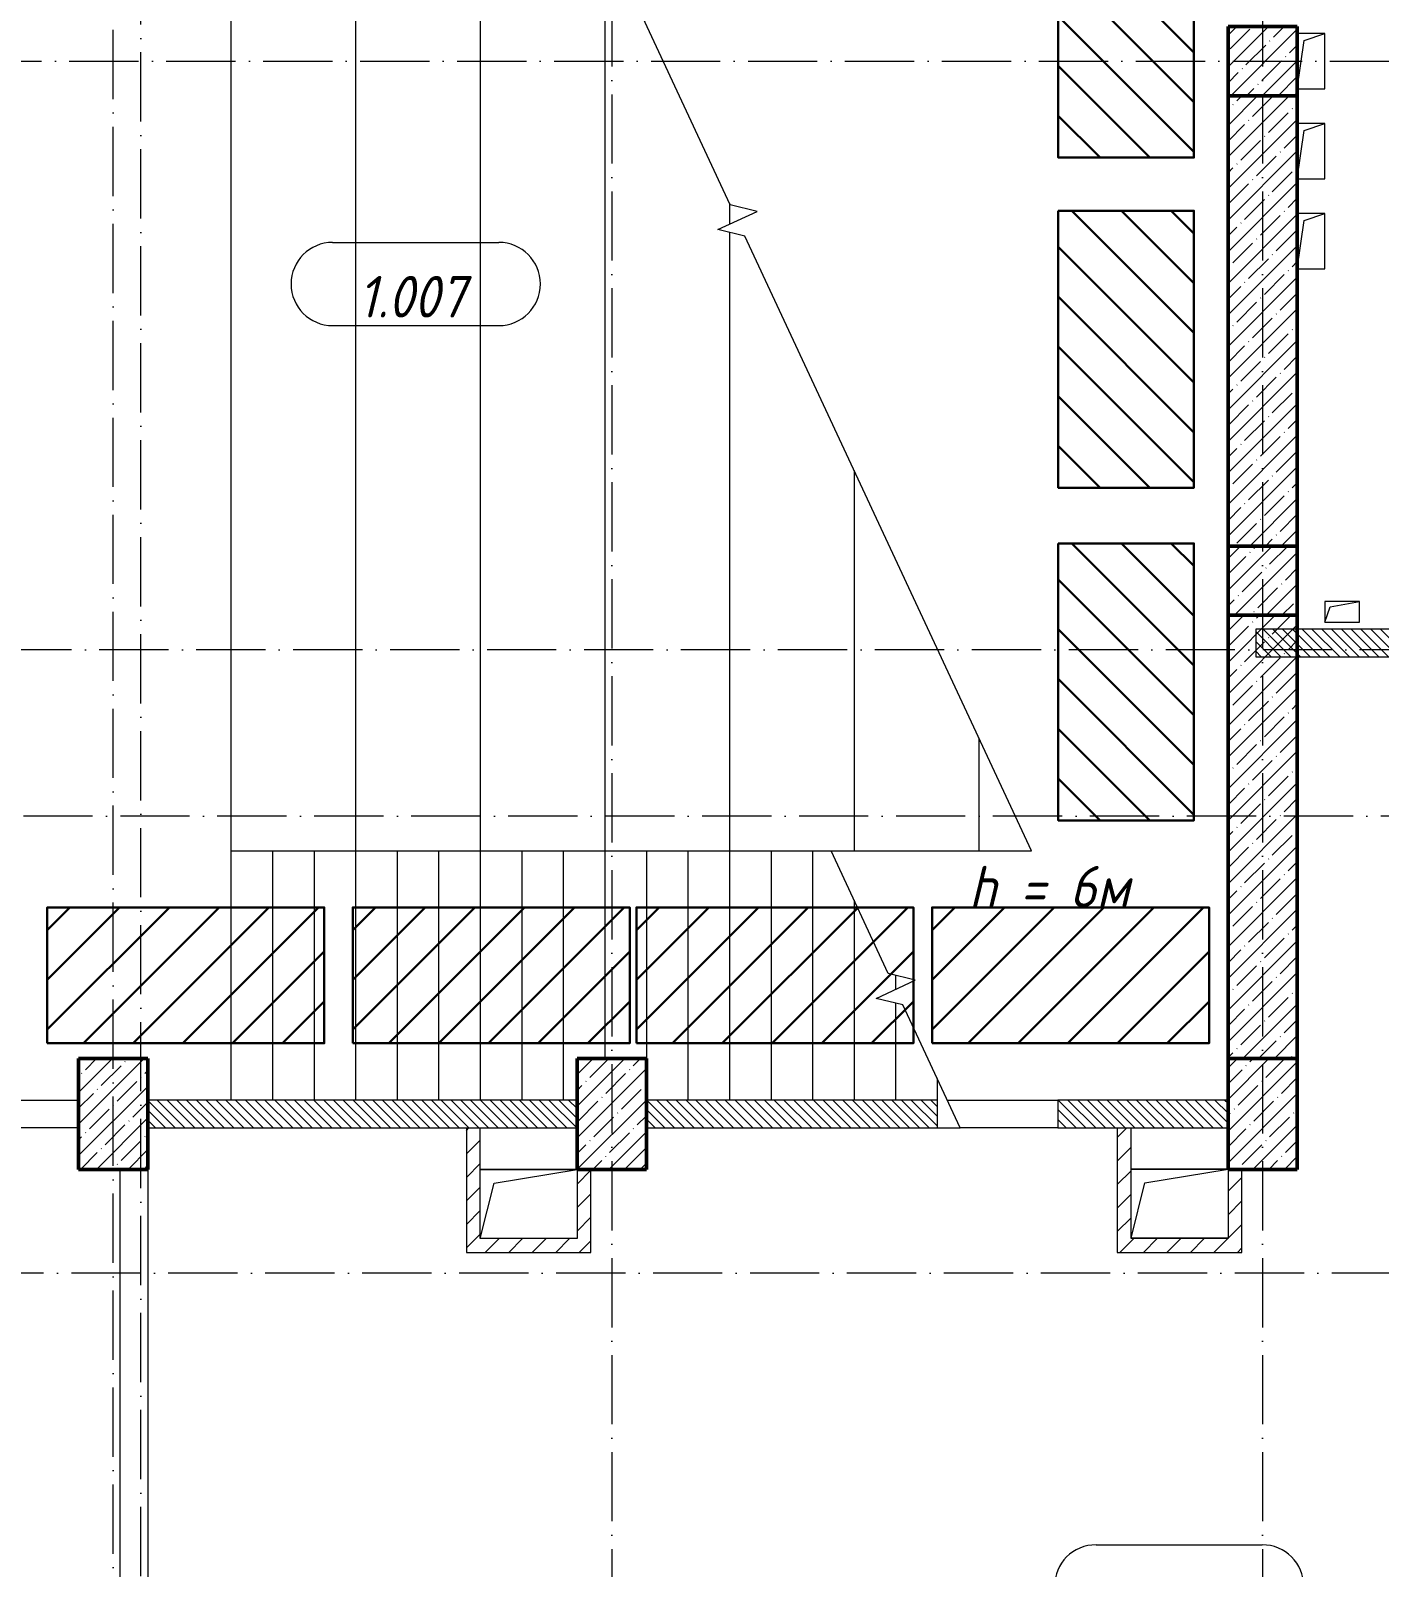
# Model space of a CAD drawing. Header units: millimetres. Extents: x -356862 to 418287, y 0 to 839748.
# Drawn here: x -167461 to -157723, y 530174 to 541267 of the extents above; entities that cross this region are included whole.
import ezdxf

# ---------------------------------------------------------------- set-up
doc = ezdxf.new("R2010")
doc.units = ezdxf.units.MM
doc.linetypes.add('50_200_ШТРИХ_1Т_ш5_п1_п1_', pattern=[700, 500, -100, 0, -100])
for name, color, linetype, lineweight in [('0) строит. леса', 20, 'Continuous', 30), ('A-FLOR-____-OTLN', 7, 'Continuous', 9), ('A-GENM-____-OTLN', 7, 'Continuous', 9), ('A-WALL-____-MCUT', 7, 'Continuous', 13), ('A-WALL-____-MCUT-2', 7, 'Continuous', 50), ('A-WALL-____-PATT-1', 7, 'Continuous', 9), ('A-WALL-FNSH-MCUT-1', 7, 'Continuous', 9), ('I-WALL-____-OTLN', 7, 'Continuous', 9), ('S-COLS-____-MCUT', 7, 'Continuous', 50), ('S-COLS-____-OTLN', 7, 'Continuous', 9), ('S-GRID-____-OTLN-1', 7, '50_200_ШТРИХ_1Т_ш5_п1_п1_', 9), ('S-STRS-____-MBND', 7, 'Continuous', 9), ('S-STRS-____-OTLN-1', 7, 'Continuous', 9)]:
    doc.layers.add(name, color=color, linetype=linetype, lineweight=lineweight)
doc.layers.add('A-AREA-IDEN-1', color=7, linetype='Continuous', lineweight=9, true_color=0x000000)
doc.styles.add('ISOCPEUR_I', font='isocpeui.ttf', dxfattribs={"width": 0.9, "height": 2.5})
pattern_1 = [(135, (-176515.067, 459015.94), (-35.35534, -35.35534), [])]
pattern_2 = [(45, (-176515.07, 459015.94), (-114.04925, 114.04925), []), (45, (-176401.02, 459015.94), (-114.04925, 114.04925), [201.612, -40.322, 3.353, -36.97])]
pattern_3 = [(45, (-176515.07, 459015.94), (-84.85281, 84.85281), [])]

# ---------------------------------------------------------------- blocks, each defined once
blk = doc.blocks.new('BSC_Колонна _Прямоугольная - 500х800-V13-АР1_План отверстий 1 этажа в осях 1-64_Ю-ЯЯ')
at = {"layer": 'S-COLS-____-OTLN'}
h = blk.add_hatch(dxfattribs=at)
h.set_pattern_fill('FP_15', color=256, style=0, pattern_type=2)
h.set_pattern_definition([(45, (-9650, -74431.04), (-114.04925, 114.04925), []), (45, (-9535.95, -74431.04), (-114.04925, 114.04925), [201.613, -40.323, 3.353, -36.97])])
h.paths.add_polyline_path([(-250, -400), (250, -400), (250, 400), (-250, 400)], flags=0)
at = {"layer": 'S-COLS-____-MCUT'}
for p, q in [((250, 400), (-250, 400)), ((-250, 400), (-250, -400)), ((250, -400), (250, 400)), ((-250, -400), (250, -400))]:
    blk.add_line(p, q, dxfattribs=at)
blk = doc.blocks.new('BSC_Колонна _Прямоугольная - 500х800-V70-АР1_План отверстий 1 этажа в осях 1-64_Ю-ЯЯ')
at = {"layer": 'S-COLS-____-OTLN'}
h = blk.add_hatch(dxfattribs=at)
h.set_pattern_fill('FP_78', color=256, style=0, pattern_type=2)
h.set_pattern_definition([(45, (-13250, -74431.04), (-114.04925, 114.04925), []), (45, (-13135.95, -74431.04), (-114.04925, 114.04925), [201.613, -40.323, 3.353, -36.97])])
h.paths.add_polyline_path([(-250, -400), (250, -400), (250, 400), (-250, 400)], flags=0)
at = {"layer": 'S-COLS-____-MCUT'}
for p, q in [((250, 400), (-250, 400)), ((-250, 400), (-250, -400)), ((250, -400), (250, 400)), ((-250, -400), (250, -400))]:
    blk.add_line(p, q, dxfattribs=at)
blk = doc.blocks.new('BSC_Колонна _Прямоугольная - 500х800-V71-АР1_План отверстий 1 этажа в осях 1-64_Ю-ЯЯ')
at = {"layer": 'S-COLS-____-OTLN'}
h = blk.add_hatch(dxfattribs=at)
h.set_pattern_fill('FP_79', color=256, style=0, pattern_type=2)
h.set_pattern_definition([(45, (-17950, -74431.04), (-114.04925, 114.04925), []), (45, (-17835.95, -74431.04), (-114.04925, 114.04925), [201.613, -40.323, 3.353, -36.97])])
h.paths.add_polyline_path([(-250, -400), (250, -400), (250, 400), (-250, 400)], flags=0)
at = {"layer": 'S-COLS-____-MCUT'}
for p, q in [((250, 400), (-250, 400)), ((-250, 400), (-250, -400)), ((250, -400), (250, 400)), ((-250, -400), (250, -400))]:
    blk.add_line(p, q, dxfattribs=at)
blk = doc.blocks.new('BSC_Колонна _Прямоугольная - 500х500-28077406-АР1_План отверстий 1 этажа в осях 1-64_Ю-ЯЯ')
at = {"layer": 'S-COLS-____-OTLN'}
h = blk.add_hatch(dxfattribs=at)
h.set_pattern_fill('FP_158', color=256, style=0, pattern_type=2)
h.set_pattern_definition([(45, (-17950, -82031.04), (-114.04925, 114.04925), []), (45, (-17835.95, -82031.04), (-114.04925, 114.04925), [201.613, -40.323, 3.353, -36.97])])
h.paths.add_polyline_path([(-250, -250), (250, -250), (250, 250), (-250, 250)], flags=0)
at = {"layer": 'S-COLS-____-MCUT'}
for p, q in [((250, 250), (-250, 250)), ((-250, 250), (-250, -250)), ((250, -250), (250, 250)), ((-250, -250), (250, -250))]:
    blk.add_line(p, q, dxfattribs=at)
blk = doc.blocks.new('BSC_Колонна _Прямоугольная - 500х500-V169-АР1_План отверстий 1 этажа в осях 1-64_Ю-ЯЯ')
at = {"layer": 'S-COLS-____-OTLN'}
h = blk.add_hatch(dxfattribs=at)
h.set_pattern_fill('FP_181', color=256, style=0, pattern_type=2)
h.set_pattern_definition([(45, (-17950, -78281.04), (-114.04925, 114.04925), []), (45, (-17835.95, -78281.04), (-114.04925, 114.04925), [201.613, -40.323, 3.353, -36.97])])
h.paths.add_polyline_path([(-250, -250), (250, -250), (250, 250), (-250, 250)], flags=0)
at = {"layer": 'S-COLS-____-MCUT'}
for p, q in [((250, 250), (-250, 250)), ((-250, 250), (-250, -250)), ((250, -250), (250, 250)), ((-250, -250), (250, -250))]:
    blk.add_line(p, q, dxfattribs=at)
blk = doc.blocks.new('AR_Отверстие прямоугольное _в плите_ - AR_Отверстие прямоугольное _в плите_-V176-АР1_План отверстий 1 этажа в осях 1-64_Ю-ЯЯ')
at = {"layer": 'A-GENM-____-OTLN'}
for p, q in [((100, 200), (-100, 200)), ((-100, -200), (-50, 150)), ((-50, 150), (100, 200)), ((100, -200), (100, 200)), ((-100, -200), (100, -200))]:
    blk.add_line(p, q, dxfattribs=at)
blk = doc.blocks.new('AR_Отверстие прямоугольное _в плите_ - AR_Отверстие прямоугольное _в плите_-30229425-АР1_План отверстий 1 этажа в осях 1-64_Ю-ЯЯ')
at = {"layer": 'A-GENM-____-OTLN'}
for p, q in [((125, 75), (-125, 75)), ((-125, 75), (-125, -75)), ((-125, -75), (-88, 37)), ((-88, 37), (125, 75)), ((125, -75), (125, 75)), ((-125, -75), (125, -75))]:
    blk.add_line(p, q, dxfattribs=at)
blk = doc.blocks.new('AR_Отверстие прямоугольное _в плите_ - AR_Отверстие прямоугольное _в плите_-30553029-АР1_План отверстий 1 этажа в осях 1-64_Ю-ЯЯ')
at = {"layer": 'A-GENM-____-OTLN'}
for p, q in [((350, 250), (-350, 250)), ((-250, 150), (350, 250)), ((-350, -250), (-250, 150))]:
    blk.add_line(p, q, dxfattribs=at)
blk = doc.blocks.new('AR_Отверстие прямоугольное _в плите_ - AR_Отверстие прямоугольное _в плите_-V234-АР1_План отверстий 1 этажа в осях 1-64_Ю-ЯЯ')
at = {"layer": 'A-GENM-____-OTLN'}
for p, q in [((350, 250), (-350, 250)), ((-250, 150), (350, 250)), ((-350, -250), (-250, 150)), ((-350, -250), (350, -250))]:
    blk.add_line(p, q, dxfattribs=at)
blk = doc.blocks.new('AAR_СКБ_Марка_помещения_1_5 ммп - Номер _ Площадь-27962135-АИ_План этажа_Стены_1')
at = {"layer": 'A-AREA-IDEN-1'}
for p, q in [((-2.987, 3), (3.013, 3)), ((-2.987, 0), (3.013, 0))]:
    blk.add_line(p, q, dxfattribs=at)
for centre, start, end in [((-2.987, 1.5), 90, 270), ((3.013, 1.5), 270, 90)]:
    blk.add_arc(centre, 1.5, start, end, dxfattribs=at)

msp = doc.modelspace()

# ---------------------------------------------------------------- hatches: boundary and pattern name
at = {"layer": '0) строит. леса'}
h = msp.add_hatch(dxfattribs=at)
h.set_pattern_fill('ANSI31', color=256, scale=80, angle=-90)
h.set_pattern_definition([(315, (-14022.8, 541911.17), (179.60512, 179.60512), [])])
h.paths.add_polyline_path([(-160041.3029, 542351.3945), (-160041.3029, 540351.3945), (-159061.3029, 540351.3945), (-159061.3029, 542351.3945)])
h = msp.add_hatch(dxfattribs=at)
h.set_pattern_fill('ANSI31', color=256, scale=80, angle=-90)
h.set_pattern_definition([(315, (-14022.8, 539527), (179.60512, 179.60512), [])])
h.paths.add_polyline_path([(-160041.3029, 539967.2418), (-160041.3029, 537967.2418), (-159061.3029, 537967.2418), (-159061.3029, 539967.2418)])
h = msp.add_hatch(dxfattribs=at)
h.set_pattern_fill('ANSI31', color=256, scale=80, angle=-90)
h.set_pattern_definition([(315, (-14022.8, 537125.97), (179.60512, 179.60512), [])])
h.paths.add_polyline_path([(-160041.3029, 537566.1975), (-160041.3029, 535566.1975), (-159061.3029, 535566.1975), (-159061.3029, 537566.1975)])
h = msp.add_hatch(dxfattribs=at)
h.set_pattern_fill('ANSI31', color=256, scale=80)
h.set_pattern_definition([(45, (-166901.15, 679976.1), (-179.60512, 179.60512), [])])
h.paths.add_polyline_path([(-167341.3758, 533957.6101), (-165341.3758, 533957.6101), (-165341.3758, 534937.6101), (-167341.3758, 534937.6101)])
h = msp.add_hatch(dxfattribs=at)
h.set_pattern_fill('ANSI31', color=256, scale=80)
h.set_pattern_definition([(45, (-164694.83, 679976.1), (-179.60512, 179.60512), [])])
h.paths.add_polyline_path([(-165135.0582, 533957.6101), (-163135.0582, 533957.6101), (-163135.0582, 534937.6101), (-165135.0582, 534937.6101)])
h = msp.add_hatch(dxfattribs=at)
h.set_pattern_fill('ANSI31', color=256, scale=80)
h.set_pattern_definition([(45, (-162646.67, 679976.1), (-179.60512, 179.60512), [])])
h.paths.add_polyline_path([(-163086.9041, 533957.6101), (-161086.9041, 533957.6101), (-161086.9041, 534937.6101), (-163086.9041, 534937.6101)])
h = msp.add_hatch(dxfattribs=at)
h.set_pattern_fill('ANSI31', color=256, scale=80)
h.set_pattern_definition([(45, (-160511.49, 679976.1), (-179.60512, 179.60512), [])])
h.paths.add_polyline_path([(-160951.7143, 533957.6101), (-158951.7143, 533957.6101), (-158951.7143, 534937.6101), (-160951.7143, 534937.6101)])
at = {"layer": 'A-WALL-____-PATT-1'}
h = msp.add_hatch(dxfattribs=at)
h.set_pattern_fill('FP_13', color=256, style=0, pattern_type=2)
h.set_pattern_definition(pattern_2)
h.paths.add_polyline_path([(-158315.0675, 537546.983), (-158315.0675, 540796.983), (-158815.0675, 540796.983), (-158815.0675, 537546.983)], flags=0)
h = msp.add_hatch(dxfattribs=at)
h.set_pattern_fill('FP_13', color=256, style=0, pattern_type=2)
h.set_pattern_definition(pattern_2)
h.paths.add_polyline_path([(-158315.0675, 533846.983), (-158315.0675, 537046.983), (-158815.0675, 537046.983), (-158815.0675, 533846.983)], flags=0)
h = msp.add_hatch(dxfattribs=at)
h.set_pattern_fill('FP_6', color=256, style=0, pattern_type=2)
h.set_pattern_definition(pattern_1)
h.paths.add_polyline_path([(-156085.0675, 536746.983), (-155385.0675, 536746.983), (-155385.0675, 536946.983), (-158615.0675, 536946.983), (-158615.0675, 536746.983), (-156185.0675, 536746.983)], flags=0)
h = msp.add_hatch(dxfattribs=at)
h.set_pattern_fill('FP_6', color=256, style=0, pattern_type=2)
h.set_pattern_definition(pattern_1)
h.paths.add_polyline_path([(-163515.0675, 533346.983), (-163515.0675, 533546.983), (-166615.0675, 533546.983), (-166615.0675, 533346.983), (-164157.9715, 533346.983)], flags=0)
h = msp.add_hatch(dxfattribs=at)
h.set_pattern_fill('FP_6', color=256, style=0, pattern_type=2)
h.set_pattern_definition(pattern_1)
h.paths.add_polyline_path([(-160915.0675, 533346.983), (-160915.0675, 533546.983), (-163015.0675, 533546.983), (-163015.0675, 533346.983), (-162390.4709, 533346.983)], flags=0)
h = msp.add_hatch(dxfattribs=at)
h.set_pattern_fill('FP_6', color=256, style=0, pattern_type=2)
h.set_pattern_definition(pattern_1)
h.paths.add_polyline_path([(-158815.0675, 533346.983), (-158815.0675, 533546.983), (-160043.8477, 533546.983), (-160043.8477, 533346.983), (-158855.4695, 533346.983)], flags=0)
h = msp.add_hatch(dxfattribs=at)
h.set_pattern_fill('FP_4', color=256, style=0, pattern_type=2)
h.set_pattern_definition(pattern_3)
h.paths.add_polyline_path([(-164215.0675, 532446.983), (-164215.0675, 533346.983), (-164315.0675, 533346.983), (-164315.0675, 532446.983)], flags=0)
h = msp.add_hatch(dxfattribs=at)
h.set_pattern_fill('FP_4', color=256, style=0, pattern_type=2)
h.set_pattern_definition(pattern_3)
h.paths.add_polyline_path([(-159515.0675, 532446.983), (-159515.0675, 533346.983), (-159615.0675, 533346.983), (-159615.0675, 532446.983)], flags=0)
h = msp.add_hatch(dxfattribs=at)
h.set_pattern_fill('FP_4', color=256, style=0, pattern_type=2)
h.set_pattern_definition(pattern_3)
h.paths.add_polyline_path([(-163415.0675, 532546.983), (-163415.0675, 533046.983), (-163515.0675, 533046.983), (-163515.0675, 532546.983)], flags=0)
h = msp.add_hatch(dxfattribs=at)
h.set_pattern_fill('FP_4', color=256, style=0, pattern_type=2)
h.set_pattern_definition(pattern_3)
h.paths.add_polyline_path([(-158715.0675, 532546.983), (-158715.0675, 533046.983), (-158815.0675, 533046.983), (-158815.0675, 532546.983)], flags=0)
h = msp.add_hatch(dxfattribs=at)
h.set_pattern_fill('FP_4', color=256, style=0, pattern_type=2)
h.set_pattern_definition(pattern_3)
h.paths.add_polyline_path([(-164215.0675, 532446.983), (-163415.0675, 532446.983), (-163415.0675, 532546.983), (-164215.0675, 532546.983)], flags=0)
h = msp.add_hatch(dxfattribs=at)
h.set_pattern_fill('FP_4', color=256, style=0, pattern_type=2)
h.set_pattern_definition(pattern_3)
h.paths.add_polyline_path([(-159515.0675, 532446.983), (-158715.0675, 532446.983), (-158715.0675, 532546.983), (-159515.0675, 532546.983)], flags=0)

# ---------------------------------------------------------------- linework, layer by layer
at = {"layer": '0) строит. леса'}
for points in [[(-160041.3029, 542351.3945), (-160041.3029, 540351.3945), (-159061.3029, 540351.3945), (-159061.3029, 542351.3945)], [(-160041.3029, 539967.2418), (-160041.3029, 537967.2418), (-159061.3029, 537967.2418), (-159061.3029, 539967.2418)], [(-160041.3029, 537566.1975), (-160041.3029, 535566.1975), (-159061.3029, 535566.1975), (-159061.3029, 537566.1975)], [(-167341.3758, 533957.6101), (-165341.3758, 533957.6101), (-165341.3758, 534937.6101), (-167341.3758, 534937.6101)], [(-165135.0582, 533957.6101), (-163135.0582, 533957.6101), (-163135.0582, 534937.6101), (-165135.0582, 534937.6101)], [(-163086.9041, 533957.6101), (-161086.9041, 533957.6101), (-161086.9041, 534937.6101), (-163086.9041, 534937.6101)], [(-160951.7143, 533957.6101), (-158951.7143, 533957.6101), (-158951.7143, 534937.6101), (-160951.7143, 534937.6101)]]:
    msp.add_lwpolyline(points, close=True, dxfattribs=at)
at = {"layer": 'A-FLOR-____-OTLN'}
for p, q in [((-164215.0675, 533046.983), (-163515.0675, 533046.983)), ((-159515.0675, 533049.0699), (-158815.0675, 533049.0699)), ((-158815.0675, 532549.0699), (-159515.0675, 532549.0699))]:
    msp.add_line(p, q, dxfattribs=at)
at = {"layer": 'A-WALL-____-MCUT'}
for p, q in [((-155385.0675, 536946.983), (-158615.0675, 536946.983)), ((-158615.0675, 536946.983), (-158615.0675, 536746.983)), ((-158615.0675, 536746.983), (-156185.0675, 536746.983)), ((-163515.0675, 533546.983), (-166615.0675, 533546.983)), ((-160915.0675, 533546.983), (-163015.0675, 533546.983)), ((-158815.0675, 533546.983), (-160043.8477, 533546.983)), ((-160043.8477, 533546.983), (-160043.8477, 533346.983)), ((-166615.0675, 533346.983), (-163515.0675, 533346.983)), ((-163015.0675, 533346.983), (-160915.0675, 533346.983)), ((-160043.8477, 533346.983), (-158815.0675, 533346.983))]:
    msp.add_line(p, q, dxfattribs=at)
at = {"layer": 'A-WALL-____-MCUT-2'}
for p, q in [((-158815.0675, 540796.983), (-158815.0675, 537546.983)), ((-158315.0675, 537546.983), (-158315.0675, 540796.983)), ((-158815.0675, 537046.983), (-158815.0675, 533846.983)), ((-158315.0675, 533846.983), (-158315.0675, 537046.983))]:
    msp.add_line(p, q, dxfattribs=at)
at = {"layer": 'A-WALL-FNSH-MCUT-1'}
for p, q in [((-164315.0675, 533346.983), (-164315.0675, 532446.983)), ((-164215.0675, 532546.983), (-164215.0675, 533346.983)), ((-159615.0675, 533346.983), (-159615.0675, 532446.983)), ((-159515.0675, 532546.983), (-159515.0675, 533346.983)), ((-163515.0675, 533046.983), (-163515.0675, 532546.983)), ((-163415.0675, 532446.983), (-163415.0675, 533046.983)), ((-158815.0675, 533046.983), (-158815.0675, 532546.983)), ((-158715.0675, 532446.983), (-158715.0675, 533046.983)), ((-163515.0675, 532546.983), (-164215.0675, 532546.983)), ((-158815.0675, 532546.983), (-159515.0675, 532546.983)), ((-164315.0675, 532446.983), (-163415.0675, 532446.983)), ((-159615.0675, 532446.983), (-158715.0675, 532446.983))]:
    msp.add_line(p, q, dxfattribs=at)
at = {"layer": 'I-WALL-____-OTLN'}
for p, q in [((-170965.0675, 533546.983), (-167115.0675, 533546.983)), ((-160842.0213, 533546.983), (-160043.8477, 533546.983)), ((-167115.0675, 533346.983), (-170965.0675, 533346.983)), ((-160043.8477, 533346.983), (-160748.7598, 533346.983)), ((-166815.0675, 526696.983), (-166815.0675, 533046.983)), ((-166615.0675, 533046.983), (-166615.0675, 526696.983))]:
    msp.add_line(p, q, dxfattribs=at)
at = {"layer": 'S-GRID-____-OTLN-1'}
for p, q in [((-166865.0675, 512069.3707), (-166865.0675, 549908.7924)), ((-163265.0675, 549908.7924), (-163265.0675, 511907.5288)), ((-158565.0675, 549908.7924), (-158565.0675, 511907.5288)), ((-166665.0675, 511907.5288), (-166665.0675, 549657.2561)), ((-181183.8377, 541046.983), (-72440.6609, 541046.983)), ((-129360.4697, 536796.983), (-181183.8377, 536796.983)), ((-143910.0675, 535596.983), (-181183.8377, 535596.983)), ((-151965.0675, 532296.983), (-181183.8377, 532296.983))]:
    msp.add_line(p, q, dxfattribs=at)
at = {"layer": 'S-STRS-____-MBND'}
for p, q in [((-162409.6063, 540010.2714), (-164478.4789, 544446.983)), ((-162215.1684, 539963.0171), (-162409.6063, 540010.2714)), ((-162498.3896, 539830.9489), (-162215.1684, 539963.0171)), ((-162303.9517, 539783.6945), (-162498.3896, 539830.9489)), ((-160235.0792, 535346.983), (-162303.9517, 539783.6945)), ((-161267.8948, 534460.2714), (-161681.3751, 535346.983)), ((-161073.4569, 534413.0171), (-161267.8948, 534460.2714)), ((-161356.6781, 534280.9489), (-161073.4569, 534413.0171)), ((-161162.2402, 534233.6945), (-161356.6781, 534280.9489)), ((-160748.7598, 533346.983), (-161162.2402, 534233.6945))]:
    msp.add_line(p, q, dxfattribs=at)
at = {"layer": 'S-STRS-____-OTLN-1'}
for p, q in [((-166015.0675, 544446.983), (-166015.0675, 535346.983)), ((-166015.0675, 544446.983), (-166015.0675, 535346.983)), ((-165115.0675, 544446.983), (-165115.0675, 535346.983)), ((-165115.0675, 544446.983), (-165115.0675, 535346.983)), ((-164215.0675, 543882.0954), (-164215.0675, 535346.983)), ((-164215.0675, 543882.0954), (-164215.0675, 535346.983)), ((-163315.0675, 541952.0392), (-163315.0675, 535346.983)), ((-163315.0675, 541952.0392), (-163315.0675, 535346.983)), ((-162415.0675, 540021.983), (-162415.0675, 539869.8026)), ((-162415.0675, 540021.983), (-162415.0675, 539869.8026)), ((-162415.0675, 539810.699), (-162415.0675, 535346.983)), ((-162415.0675, 539810.699), (-162415.0675, 535346.983)), ((-161515.0675, 538091.9267), (-161515.0675, 535346.983)), ((-161515.0675, 538091.9267), (-161515.0675, 535346.983)), ((-160615.0675, 536161.8705), (-160615.0675, 535346.983)), ((-160615.0675, 536161.8705), (-160615.0675, 535346.983)), ((-166015.0675, 535346.983), (-165115.0675, 535346.983)), ((-166015.0675, 535346.983), (-166015.0675, 533546.983)), ((-166015.0675, 535346.983), (-166015.0675, 533546.983)), ((-165715.0675, 535346.983), (-165715.0675, 533546.983)), ((-165715.0675, 535346.983), (-165715.0675, 533546.983)), ((-165415.0675, 535346.983), (-165115.0675, 535346.983)), ((-165415.0675, 535346.983), (-165415.0675, 533546.983)), ((-165415.0675, 535346.983), (-165415.0675, 533546.983)), ((-165115.0675, 535346.983), (-164215.0675, 535346.983)), ((-165115.0675, 535346.983), (-165115.0675, 533546.983)), ((-165115.0675, 535346.983), (-165115.0675, 533546.983)), ((-164815.0675, 535346.983), (-164815.0675, 533546.983)), ((-164815.0675, 535346.983), (-164815.0675, 533546.983)), ((-164515.0675, 535346.983), (-164215.0675, 535346.983)), ((-164515.0675, 535346.983), (-164515.0675, 533546.983)), ((-164515.0675, 535346.983), (-164515.0675, 533546.983)), ((-164215.0675, 535346.983), (-163315.0675, 535346.983)), ((-164215.0675, 535346.983), (-164215.0675, 533546.983)), ((-164215.0675, 535346.983), (-164215.0675, 533546.983)), ((-163915.0675, 535346.983), (-163915.0675, 533546.983)), ((-163915.0675, 535346.983), (-163915.0675, 533546.983)), ((-163615.0675, 535346.983), (-163315.0675, 535346.983)), ((-163615.0675, 535346.983), (-163615.0675, 533546.983)), ((-163615.0675, 535346.983), (-163615.0675, 533546.983)), ((-163315.0675, 535346.983), (-162415.0675, 535346.983)), ((-163315.0675, 535346.983), (-163315.0675, 533846.983)), ((-163315.0675, 535346.983), (-163315.0675, 533846.983)), ((-163015.0675, 535346.983), (-163015.0675, 533846.983)), ((-163015.0675, 535346.983), (-163015.0675, 533846.983)), ((-162715.0675, 535346.983), (-162415.0675, 535346.983)), ((-162715.0675, 535346.983), (-162715.0675, 533546.983)), ((-162715.0675, 535346.983), (-162715.0675, 533546.983)), ((-162415.0675, 535346.983), (-161515.0675, 535346.983)), ((-162415.0675, 535346.983), (-162415.0675, 533546.983)), ((-162415.0675, 535346.983), (-162415.0675, 533546.983)), ((-162115.0675, 535346.983), (-162115.0675, 533546.983)), ((-162115.0675, 535346.983), (-162115.0675, 533546.983)), ((-161815.0675, 535346.983), (-161681.3751, 535346.983)), ((-161815.0675, 535346.983), (-161815.0675, 533546.983)), ((-161815.0675, 535346.983), (-161815.0675, 533546.983)), ((-161515.0675, 535346.983), (-160615.0675, 535346.983)), ((-160615.0675, 535346.983), (-160235.0792, 535346.983)), ((-161515.0675, 534990.335), (-161515.0675, 533546.983)), ((-161515.0675, 534990.335), (-161515.0675, 533546.983)), ((-161215.0675, 534447.4328), (-161215.0675, 534346.983)), ((-161215.0675, 534447.4328), (-161215.0675, 534346.983)), ((-161215.0675, 534246.5331), (-161215.0675, 533546.983)), ((-161215.0675, 534246.5331), (-161215.0675, 533546.983)), ((-160915.0675, 533703.6309), (-160915.0675, 533346.983)), ((-160915.0675, 533703.6309), (-160915.0675, 533346.983)), ((-160915.0675, 533346.983), (-160748.7598, 533346.983))]:
    msp.add_line(p, q, dxfattribs=at)

# ---------------------------------------------------------------- block references
at = {"layer": 'A-AREA-IDEN-1', "xscale": 199.9999999999999, "yscale": 199.9999999999999, "zscale": 199.9999999999999}
for p in [(-164682.8946, 539138.5686), (-159170.6284, 529736.5818)]:
    msp.add_blockref('AAR_СКБ_Марка_помещения_1_5 ммп - Номер _ Площадь-27962135-АИ_План этажа_Стены_1', p, dxfattribs=at)
at = {"layer": 'A-GENM-____-OTLN'}
for name, p in [('AR_Отверстие прямоугольное _в плите_ - AR_Отверстие прямоугольное _в плите_-V176-АР1_План отверстий 1 этажа в осях 1-64_Ю-ЯЯ', (-158215.0675, 541046.983)), ('AR_Отверстие прямоугольное _в плите_ - AR_Отверстие прямоугольное _в плите_-V176-АР1_План отверстий 1 этажа в осях 1-64_Ю-ЯЯ', (-158215.0675, 540396.983)), ('AR_Отверстие прямоугольное _в плите_ - AR_Отверстие прямоугольное _в плите_-V176-АР1_План отверстий 1 этажа в осях 1-64_Ю-ЯЯ', (-158215.0675, 539746.983)), ('AR_Отверстие прямоугольное _в плите_ - AR_Отверстие прямоугольное _в плите_-30229425-АР1_План отверстий 1 этажа в осях 1-64_Ю-ЯЯ', (-157990.0675, 537071.983)), ('AR_Отверстие прямоугольное _в плите_ - AR_Отверстие прямоугольное _в плите_-30553029-АР1_План отверстий 1 этажа в осях 1-64_Ю-ЯЯ', (-163865.0675, 532796.983)), ('AR_Отверстие прямоугольное _в плите_ - AR_Отверстие прямоугольное _в плите_-V234-АР1_План отверстий 1 этажа в осях 1-64_Ю-ЯЯ', (-159165.0675, 532799.0699))]:
    msp.add_blockref(name, p, dxfattribs=at)
at = {"layer": 'S-COLS-____-OTLN'}
for name, p in [('BSC_Колонна _Прямоугольная - 500х500-28077406-АР1_План отверстий 1 этажа в осях 1-64_Ю-ЯЯ', (-158565.0675, 541046.983)), ('BSC_Колонна _Прямоугольная - 500х500-V169-АР1_План отверстий 1 этажа в осях 1-64_Ю-ЯЯ', (-158565.0675, 537296.983)), ('BSC_Колонна _Прямоугольная - 500х800-V13-АР1_План отверстий 1 этажа в осях 1-64_Ю-ЯЯ', (-166865.0675, 533446.983)), ('BSC_Колонна _Прямоугольная - 500х800-V70-АР1_План отверстий 1 этажа в осях 1-64_Ю-ЯЯ', (-163265.0675, 533446.983)), ('BSC_Колонна _Прямоугольная - 500х800-V71-АР1_План отверстий 1 этажа в осях 1-64_Ю-ЯЯ', (-158565.0675, 533446.983))]:
    msp.add_blockref(name, p, dxfattribs=at)

# ---------------------------------------------------------------- texts
at = {"color": 1, "insert": (-160106.2059, 534937.6101), "char_height": 300, "width": 2817.723091, "attachment_point": 8, "line_spacing_factor": 1.139951, "style": 'ISOCPEUR_I'}
msp.add_mtext('\\pxqc,t8.46667,16.93333,25.4,33.86667,42.33333,50.8,59.26667,67.73333,76.2,84.66667,93.13333,101.6,110.06667,118.53333,127,135.46667,143.93333,152.4,160.86667,169.33333,177.8,186.26667,194.73333,203.2,211.66667,220.13333,228.6,237.06667,245.53333,254,262.46667,270.93333;h = 6м', dxfattribs=at)
at = {"layer": 'A-AREA-IDEN-1', "insert": (-164708.3237, 539196.8984), "char_height": 300, "width": 900, "attachment_point": 8, "line_spacing_factor": 1.139951, "style": 'ISOCPEUR_I'}
msp.add_mtext('\\pxqc,t8.46667,16.93333,25.4,33.86667,42.33333,50.8,59.26667,67.73333,76.2,84.66667,93.13333,101.6,110.06667,118.53333,127,135.46667,143.93333,152.4,160.86667,169.33333,177.8,186.26667,194.73333,203.2,211.66667,220.13333,228.6,237.06667,245.53333,254,262.46667,270.93333;{1.007}', dxfattribs=at)

doc.saveas('drawing.dxf')
